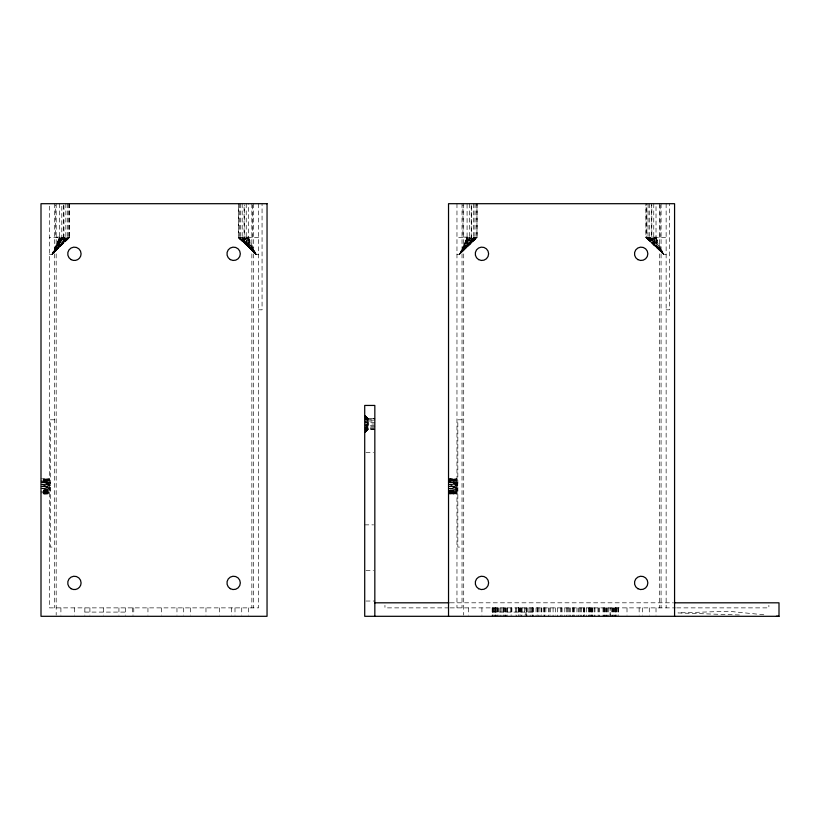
<?xml version="1.0" encoding="UTF-8"?>
<svg xmlns="http://www.w3.org/2000/svg" width="820" height="820" viewBox="0 0 820 820"><rect width="100%" height="100%" fill="white"/><g stroke="black" fill="none" stroke-linecap="round" stroke-linejoin="round"><path stroke-width="0.61" stroke-dasharray="4.1 3.07" d="M258.608 254.302L256.076 254.302L253.667 250.09L251.678 250.09L246.605 243.765L248.265 240.598L248.491 237.431L248.491 203.698M666.137 254.302L663.605 254.302L657.158 247.978L654.134 243.765L655.795 240.598L656.02 237.431L656.02 203.698M67.465 203.698L67.343 238.497L51.957 254.302L49.436 254.302M474.995 203.698L474.872 238.497L459.487 254.302L456.965 254.302M69.669 203.698L69.669 237.431L51.957 254.302L59.552 237.431L60.67 239.02L67.916 239.02L51.957 254.302L54.868 250.09L63.786 242.71L58.568 242.71L59.552 237.431L59.552 203.698M477.209 203.698L477.209 237.431L459.487 254.302L462.398 250.09L471.315 242.71L466.098 242.71L467.082 237.431L467.082 203.698M54.161 252.201L53.167 252.201L57.974 243.765L59.552 237.431L60.977 238.497L62.884 238.497L63.939 237.431L63.939 203.698M469.337 203.698L469.337 237.431L465.504 243.765L470.495 243.765L468.097 245.867L464.294 245.867L475.446 239.02L468.199 239.02L467.082 237.431L461.896 250.09L463.894 250.09L461.65 252.201L460.696 252.201L465.504 243.765L467.082 237.431L468.507 238.497L470.413 238.497L471.469 237.431L471.469 203.698M67.916 239.02L65.293 240.598L59.768 240.598L59.552 237.431L54.366 250.09L56.354 250.09L52.562 253.257L62.966 243.765L57.974 243.765L60.372 239.542L59.552 237.431L55.565 247.978L58.568 247.978L52.193 254.046L62.884 238.497L61.807 237.431L61.807 203.698M469.337 237.431L470.413 238.497L460.04 253.78M242.177 203.698L242.177 237.431L241.018 239.542L256.076 254.302L248.491 237.431L245.518 239.02L244.093 237.431L244.093 203.698M649.707 203.698L649.707 237.431L648.548 239.542L654.801 245.867L658.798 245.867L663.605 254.302L645.893 237.431L645.893 203.698M69.423 203.698L69.423 237.431L60.567 245.867L56.764 245.867L59.552 237.431M464.294 245.867L467.082 237.431L467.902 239.542L473.704 238.497L474.995 237.431M246.225 203.698L246.225 237.431L242.812 239.542L245.877 239.542L244.708 241.654L245.323 243.765L247.271 245.867L251.268 245.867L256.076 254.302L245.518 239.02M651.633 203.698L651.633 237.431L653.417 239.542L652.33 242.71L654.801 245.867L645.893 237.431L666.137 237.431M459.938 253.657L466.098 247.978L463.095 247.978L467.082 237.431L467.297 240.598L472.822 240.598M258.608 237.431L238.364 237.431L256.076 254.302L251.709 247.978L248.491 237.431L245.651 242.71L249.475 247.978L238.364 237.431L238.364 203.698M653.765 203.698L653.765 237.431L650.342 239.542L653.417 239.542L663.605 254.302L659.239 247.978L656.02 237.431L653.438 241.654L653.355 243.765L659.208 250.09L661.207 250.09L663.605 254.302L656.02 237.431L653.048 239.02M240.578 203.698L240.485 239.02L241.777 240.598L238.364 237.431L255.871 254.046L254.538 252.724M648.107 203.698L648.015 239.02L649.307 240.598L645.893 237.431L663.4 254.046L646.898 237.431L646.898 203.698M242.177 237.431L244.216 239.542L243.765 241.654L245.077 243.765L250.059 243.765L251.268 245.867M649.707 237.431L651.746 239.542L651.305 241.654L652.607 243.765L657.599 243.765L658.798 245.867M467.082 237.431L459.487 254.302L477.209 237.431L456.965 237.431M65.856 203.698L65.856 237.431L52.193 254.046L60.567 245.867M465.944 247.978L459.733 254.046L476.953 237.431L476.953 203.698M68.665 203.698L68.665 237.431L68.091 238.497L58.568 242.71M476.194 203.698L476.194 237.431L475.62 238.497L466.098 242.71M67.465 237.431L66.174 238.497L60.372 239.542L61.807 237.431M243.786 239.02L247.363 239.02L248.491 237.431L249.3 245.867L251.976 250.09L255.871 254.046L244.216 239.542M651.326 239.02L654.893 239.02L656.02 237.431L656.83 245.867L659.505 250.09L663.236 253.78M240.67 239.542L238.364 237.431L253.882 252.201L254.876 252.201L255.604 253.78L242.341 239.02L240.127 239.02L238.364 237.431L242.863 241.654L241.726 239.542L244.093 237.431M651.746 239.542L663.4 254.046L649.87 239.02L647.656 239.02L645.893 237.431L650.403 241.654L649.255 239.542L651.633 237.431M52.193 254.046L55.34 250.09L64.073 242.71M473.396 203.698L473.396 237.431L459.794 253.78M65.856 237.431L66.174 238.497L52.408 253.657M473.396 237.431L473.704 238.497L460.912 252.724M69.423 237.431L66.317 239.542M473.847 239.542L476.953 237.431M364.715 432.417L368.088 428.747L374.832 428.747M54.366 250.09L58.743 245.867L67.373 239.542M461.896 250.09L466.272 245.867L474.903 239.542M364.715 431.484L368.088 427.876L374.832 427.876M364.715 432.837L368.088 429.29L374.832 429.29M52.388 253.78L52.9 253.257M459.917 253.78L462.88 250.09L471.602 242.71M374.832 426.738L368.088 426.738L364.715 429.198L368.088 427.876L364.715 430.828L368.088 428.747L364.715 432.693L368.088 429.485L374.832 429.485M365.556 432.007L368.088 429.485L368.088 418.518L364.715 415.156M58.415 247.978L53.382 252.724M364.715 430.059L368.088 426.738L364.715 427.261L368.088 425.416L374.832 425.416M55.565 247.978L60.434 243.765L64.267 241.654M463.095 247.978L467.964 243.765L471.797 241.654M365.556 431.638L368.088 429.29M52.982 253.257L53.577 252.724M468.097 245.867L460.594 253.257M56.764 245.867L65.293 240.598M364.715 428.265L368.088 425.416L364.715 425.108L368.088 424.001L364.715 421.798L368.088 422.577L374.832 422.577M365.556 430.797L368.088 428.747M68.665 237.431L59.173 241.654L65.169 241.654M476.194 237.431L466.703 241.654L472.699 241.654M365.556 425.641L368.088 424.001L364.715 422.884L368.088 422.577L365.556 420.445M365.556 429.516L368.088 427.876M57.974 243.765L64.278 240.598M465.504 243.765L471.807 240.598M365.843 427.753L368.088 426.738M59.768 240.598L62.156 239.542M467.297 240.598L469.686 239.542M60.372 239.542L68.47 238.497L69.669 237.431L49.436 237.431M467.902 239.542L476 238.497M60.67 239.02L62.884 238.497M468.199 239.02L470.413 238.497M365.843 425.939L368.088 425.416M43.409 482.201L49.436 481.145L41 481.043L50.297 482.344M449.739 482.406L456.965 481.145L448.53 481.043L457.827 482.344M43.409 491.446L50.297 490.483M449.739 491.61L457.827 490.483M43.409 480.725L49.436 479.936L43.409 479.864L49.436 479.659L43.409 479.249M449.739 480.889L456.965 479.936L449.739 479.854M41 492.994L49.436 492.072L41 491.785M448.53 492.994L456.965 492.072L448.53 491.785M43.327 490.011L50.297 489.396L41 488.382L50.297 487.633L41 486.414L49.436 484.487L43.409 484.466M449.698 490.104L457.827 489.396L448.53 488.382L457.827 487.633L448.53 486.414L456.965 484.487L449.739 484.456M43.409 479.638L49.436 479.146L43.409 479.095M43.409 493.578L49.436 493.168L43.409 493.045M449.739 493.66L456.965 493.168L449.739 493.015L456.965 493.681L449.739 494.009M50.297 485.799L41 486.414L49.436 488.33L43.409 488.361M457.827 485.799L448.53 486.414L456.965 488.33L449.739 488.371M50.297 484.005L41 484.456L49.436 482.703L43.409 482.642M457.827 484.005L448.53 484.456L456.965 482.703L449.739 482.631M43.255 482.539L50.03 482.303M449.657 482.58L457.56 482.303M41 481.043L49.436 480.756L43.409 480.1M448.53 481.043L456.965 480.756L449.739 479.966M43.409 493.958L49.436 493.824L43.409 493.999M449.739 493.978L456.965 493.824L449.739 493.753M43.409 491.754L49.436 491.682L43.409 490.626M43.409 492.963L49.436 492.892L43.409 492.092M449.739 491.764L456.965 491.682L449.739 490.421M449.739 492.974L456.965 492.892L449.739 491.938M43.409 490.186L49.436 490.134L43.409 488.884M457.827 490.606L449.739 490.268L456.965 490.134L449.739 488.628M43.409 493.722L49.436 493.681L43.409 493.189M255.707 253.78L240.701 238.497L239.573 238.497L238.62 237.431L238.62 203.698M243.366 238.497L247.066 238.497C250.705 242.822 249.905 248.972 254.466 252.724M648.23 238.497L647.103 238.497L646.15 237.431L646.15 203.698M650.906 238.497L654.596 238.497C658.234 242.822 657.435 248.972 661.996 252.724L663.185 253.78L656.031 245.867L655.139 243.765L656.4 241.654L651.305 241.654M63.827 239.542L67.014 239.542M471.356 239.542L474.544 239.542M242.095 240.598L245.067 240.598M246.605 240.598L248.265 240.598M649.624 240.598L652.597 240.598M654.145 240.598L655.795 240.598M243.765 241.654L248.87 241.654L247.609 243.765L248.501 245.867L253.882 252.201M249.464 242.71L243.97 242.71L242.751 240.598M656.994 242.71L651.5 242.71L650.28 240.598M249.618 247.978L252.478 247.978L255.563 253.78M657.158 247.978L660.008 247.978L662.591 253.257M258.608 309.837L262.062 309.837L262.062 203.698M666.137 309.837L669.591 309.837L669.591 203.698M374.832 418.518L368.088 418.518L364.715 415.299L368.088 418.702L374.832 418.702M374.832 420.117L368.088 420.117L364.715 417.165L368.088 419.256L374.832 419.256M54.499 419.799L50.297 419.799L50.297 547.073L54.499 547.073M462.029 419.799L457.827 419.799L457.827 547.073L462.029 547.073M368.088 422.577L364.715 420.732L374.832 421.255M364.715 424.001L374.832 424.001M365.976 452.589L373.561 452.589M50.297 482.221L41 482.621L50.297 483.431L41 484.456L50.297 485.184L41 486.414L50.297 487.018M457.827 482.221L448.53 482.621L457.827 483.431L448.53 484.456L457.827 485.184L448.53 486.414L457.827 487.018M43.409 486.414L49.436 486.414M449.739 486.414L456.965 486.414M50.297 490.606L43.409 490.319M364.715 524.861L373.561 524.861M365.976 570.484L373.561 570.484M365.976 601.029L374.832 601.029M450.221 602.813L672.892 602.813M448.94 607.876L384.949 607.876L384.949 605.345M450.221 607.876L675.454 607.876M676.736 607.876L768.883 607.876L768.883 605.345M84.849 612.089L125.347 612.089M492.389 612.089L532.877 612.089M448.53 478.818L456.965 479.003L449.739 478.849M41 478.818L49.436 479.003L43.409 478.87M449.739 479.085L456.965 479.146L448.53 479.833L456.965 479.659L449.739 479.167M449.667 490.247L457.642 490.514M43.275 490.288L50.112 490.514M739.353 614.979L677.955 612.929L728.478 611.249L766.372 615.041M448.53 488.382L457.827 488.822M41 488.382L50.297 488.822M365.556 417.421L368.088 420.117L364.715 418.794L368.088 421.255L364.715 419.727M364.715 417.933L368.088 420.117M646.15 237.431L648.548 239.542M239.368 203.698L239.368 237.431L240.701 238.497M238.62 237.431L241.018 239.542M365.556 416.047L368.088 418.702L364.715 415.986L368.088 419.256L364.715 416.519M648.107 237.431L649.87 239.02M240.578 237.431L242.341 239.02M648.2 239.542L645.893 237.431L659.208 250.09M364.715 415.576L368.088 418.702M247.271 245.867L238.364 237.431L251.678 250.09M365.556 418.764L368.088 421.255M365.556 416.488L368.088 419.256M653.765 237.431L654.596 238.497M246.225 237.431L247.066 238.497M471.469 237.431L472.197 238.497M63.939 237.431L64.667 238.497M646.898 237.431L647.656 239.02M239.368 237.431L240.127 239.02M656.02 237.431L657.599 243.765M248.491 237.431L250.059 243.765M666.137 203.698L666.137 607.876M661.074 203.698L661.074 607.876M660.11 204.928L660.11 237.103L651.818 237.103L651.818 204.928M659.393 203.698L659.393 607.876M656.02 607.876L656.02 615.102M649.276 607.876L649.276 615.102M642.521 607.876L642.521 615.102M639.149 607.876L639.149 615.102M627.003 607.876L627.003 615.102M618.536 607.876L618.536 615.102M618.485 607.876L618.485 615.102M617.849 607.876L618.003 615.102M616.876 607.876L616.876 616.302M616.62 607.876L616.62 615.102M615.635 607.876L615.635 616.302M615.451 607.876L615.451 616.302M615.174 607.876L615.174 616.302M614.826 607.876L614.897 616.302M614.026 607.876L614.026 616.302M613.514 607.876L613.514 615.102M612.909 607.876L612.899 616.302M612.468 607.876L612.468 616.302M611.576 607.876L611.576 616.302M608.727 607.876L608.727 616.302M607.405 607.876L607.405 616.302M606.81 607.876L606.81 616.302M606.277 607.876L606.277 616.302M605.406 607.876L605.406 616.302M604.852 607.876L604.852 616.302M604.668 607.876L604.668 616.302M603.704 607.876L603.704 616.302M603.018 607.876L603.018 616.302M599.533 607.876L599.533 616.302M598.774 607.876L598.774 616.302M597.985 607.876L597.985 615.102M594.951 607.876L594.951 616.302M594.131 607.876L594.131 616.302M592.429 607.876L592.429 616.302M592.255 607.876L592.255 616.302M592.06 607.876L592.06 616.302M591.548 607.876L591.548 616.302M591.24 607.876L591.24 615.102M591.138 607.876L591.138 615.102M590.297 607.876L590.297 616.302M590.01 607.876L590.01 615.102M589.703 607.876L589.703 615.102M589.129 607.876L589.129 616.302M588.534 607.876L588.534 616.302M586.279 607.876L586.279 616.302M584.742 607.876L584.742 615.102M584.629 607.876L584.629 615.102M584.496 607.876L584.496 615.102M583.809 607.876L583.809 616.302M583.573 607.876L583.573 616.302M581.667 607.876L581.667 616.302M580.447 607.876L580.447 616.302M579.197 607.876L579.197 615.102M578.213 607.876L578.305 616.302M576.962 607.876L576.962 616.302M574.605 607.876L574.605 616.302M573.426 607.876L573.426 615.102M573.159 607.876L573.159 616.302M572.411 607.876L572.411 616.302M570.628 607.876L570.628 616.302M569.08 607.876L569.08 616.302M568.977 607.876L568.977 615.102M567.491 607.876L567.491 615.102M566.425 607.876L566.456 616.302M564.806 607.876L564.806 616.302M562.048 607.876L562.048 616.302M561.433 607.876L561.433 615.102M560.388 607.876L560.388 616.302M557.579 607.876L557.579 616.302M555.478 607.876L555.478 615.102M553.08 607.876L553.08 616.302M550.271 607.876L550.271 615.102M549.216 607.876L549.216 615.102M548.611 607.876L548.611 616.302M545.853 607.876L545.853 615.102M544.244 607.876L544.244 616.302M544.203 607.876L544.203 616.302M543.168 607.876L543.168 615.102M541.579 607.876L541.579 615.102M541.313 607.876L541.313 615.102M539.96 607.876L540.031 616.302M538.238 607.876L538.238 616.302M537.51 607.876L537.51 615.102M537.233 607.876L537.233 615.102M536.054 607.876L536.054 616.302M533.697 607.876L533.697 616.302M532.877 607.876L532.877 615.246M532.436 607.876L532.436 616.302M532.354 607.876L532.354 616.302M531.473 607.876L531.473 615.102M530.202 607.876L530.202 616.302M528.992 607.876L528.992 615.102M527.086 607.876L527.086 615.102M526.86 607.876L526.86 616.302M526.46 607.876L526.46 615.102M526.02 616.302L526.02 607.876L525.928 615.102M524.369 607.876L524.369 615.102M522.125 607.876L522.125 615.102M521.53 607.876L521.53 616.302M520.956 607.876L520.956 615.102M520.649 607.876L520.649 615.102M520.362 607.876L520.362 615.102M519.511 607.876L519.511 615.102M519.111 607.876L519.111 615.102M518.599 607.876L518.599 615.102M518.404 607.876L518.404 615.102M518.23 607.876L518.23 615.102M516.528 607.876L516.528 616.302M515.698 607.876L515.698 615.102M511.885 607.876L511.885 615.102M511.126 607.876L511.126 615.102M510.942 607.876L510.942 615.102M507.641 607.876L507.641 615.102M506.965 607.876L506.965 616.302M505.991 607.876L505.991 616.302M505.796 607.876L505.796 616.302M505.253 607.876L505.253 616.302M504.382 607.876L504.382 616.302M503.859 607.876L503.859 615.102M503.244 607.876L503.244 616.302M501.922 607.876L501.922 616.302M500.497 607.876L500.497 616.302M499.083 607.876L499.083 616.302M498.191 607.876L498.191 615.102M497.75 607.876L497.76 616.302M497.453 607.876L497.453 615.102M496.623 607.876L496.623 616.302M495.762 607.876L495.833 616.302M495.495 607.876L495.495 615.102M495.208 607.876L495.208 616.302M495.024 607.876L495.024 616.302M494.04 607.876L494.04 616.302M493.783 607.876L493.783 615.102M492.81 607.876L492.81 616.302M492.656 607.876L492.656 615.102M492.389 607.876L492.389 615.246M492.174 607.876L492.113 616.302M481.924 607.876L481.924 615.102M471.223 204.928L471.223 237.103L462.941 237.103L462.941 204.928M468.435 607.876L468.435 615.102M463.71 203.698L463.71 615.102M462.029 203.698L462.029 607.876M456.965 203.698L456.965 607.876M258.608 203.698L258.608 607.876L49.436 607.876L49.436 203.698M253.544 203.698L253.544 607.876M252.57 204.928L252.57 237.103L244.288 237.103L244.288 204.928M251.863 203.698L251.863 607.876M248.491 607.876L248.491 615.102M241.736 607.876L241.736 615.102M234.991 607.876L234.991 615.102M231.619 607.876L231.619 615.102M219.473 607.876L219.473 615.102M205.974 607.876L205.974 615.102M190.455 607.876L190.455 615.102M183.711 607.876L183.711 615.102M176.966 607.876L176.966 615.102M161.438 607.876L161.438 615.102M147.948 607.876L147.948 615.102M133.773 607.876L133.773 615.102M132.43 607.876L132.43 615.102M125.347 607.876L125.347 615.246M118.931 607.876L118.931 615.102M103.412 607.876L103.412 615.102M89.913 607.876L89.913 615.102M84.849 607.876L84.849 615.246M74.394 607.876L74.394 615.102M63.693 204.928L63.693 237.103L55.411 237.103L55.411 204.928M60.905 607.876L60.905 615.102M56.18 203.698L56.18 615.102M54.499 203.698L54.499 607.876M610.152 616.302L610.152 607.876L610.111 616.302"/><path stroke-width="1.23" d="M374.832 602.813L449.011 602.813M674.122 602.813L779 602.813L779 616.302L364.715 616.302L364.715 405.439L374.832 405.439L374.832 616.302M776.437 616.22L779 616.302M674.573 616.302L674.573 203.698L448.53 203.698L448.53 616.302M267.043 203.698L41 203.698L41 616.302L267.043 616.302L267.043 203.698M71.063 259.591A6.683 6.683 0 0 0 81.088 253.8A6.683 6.683 0 0 0 71.063 248.019A6.683 6.683 0 0 0 71.063 259.591M230.297 259.591A6.683 6.683 0 0 0 240.321 253.8A6.683 6.683 0 0 0 230.297 248.019A6.683 6.683 0 0 0 230.297 259.591M71.063 588.688A6.683 6.683 0 0 0 81.088 582.897A6.683 6.683 0 0 0 71.063 577.116A6.683 6.683 0 0 0 71.063 588.688M230.297 588.688A6.683 6.683 0 0 0 240.321 582.897A6.683 6.683 0 0 0 230.297 577.116A6.683 6.683 0 0 0 230.297 588.688M478.593 259.591A6.683 6.683 0 0 0 488.617 253.8A6.683 6.683 0 0 0 478.593 248.019A6.683 6.683 0 0 0 478.593 259.591M637.827 259.591A6.683 6.683 0 0 0 647.851 253.8A6.683 6.683 0 0 0 637.827 248.019A6.683 6.683 0 0 0 637.827 259.591M478.593 588.688A6.683 6.683 0 0 0 488.617 582.897A6.683 6.683 0 0 0 478.593 577.116A6.683 6.683 0 0 0 478.593 588.688M637.827 588.688A6.683 6.683 0 0 0 647.851 582.897A6.683 6.683 0 0 0 637.827 577.116A6.683 6.683 0 0 0 637.827 588.688"/></g></svg>
